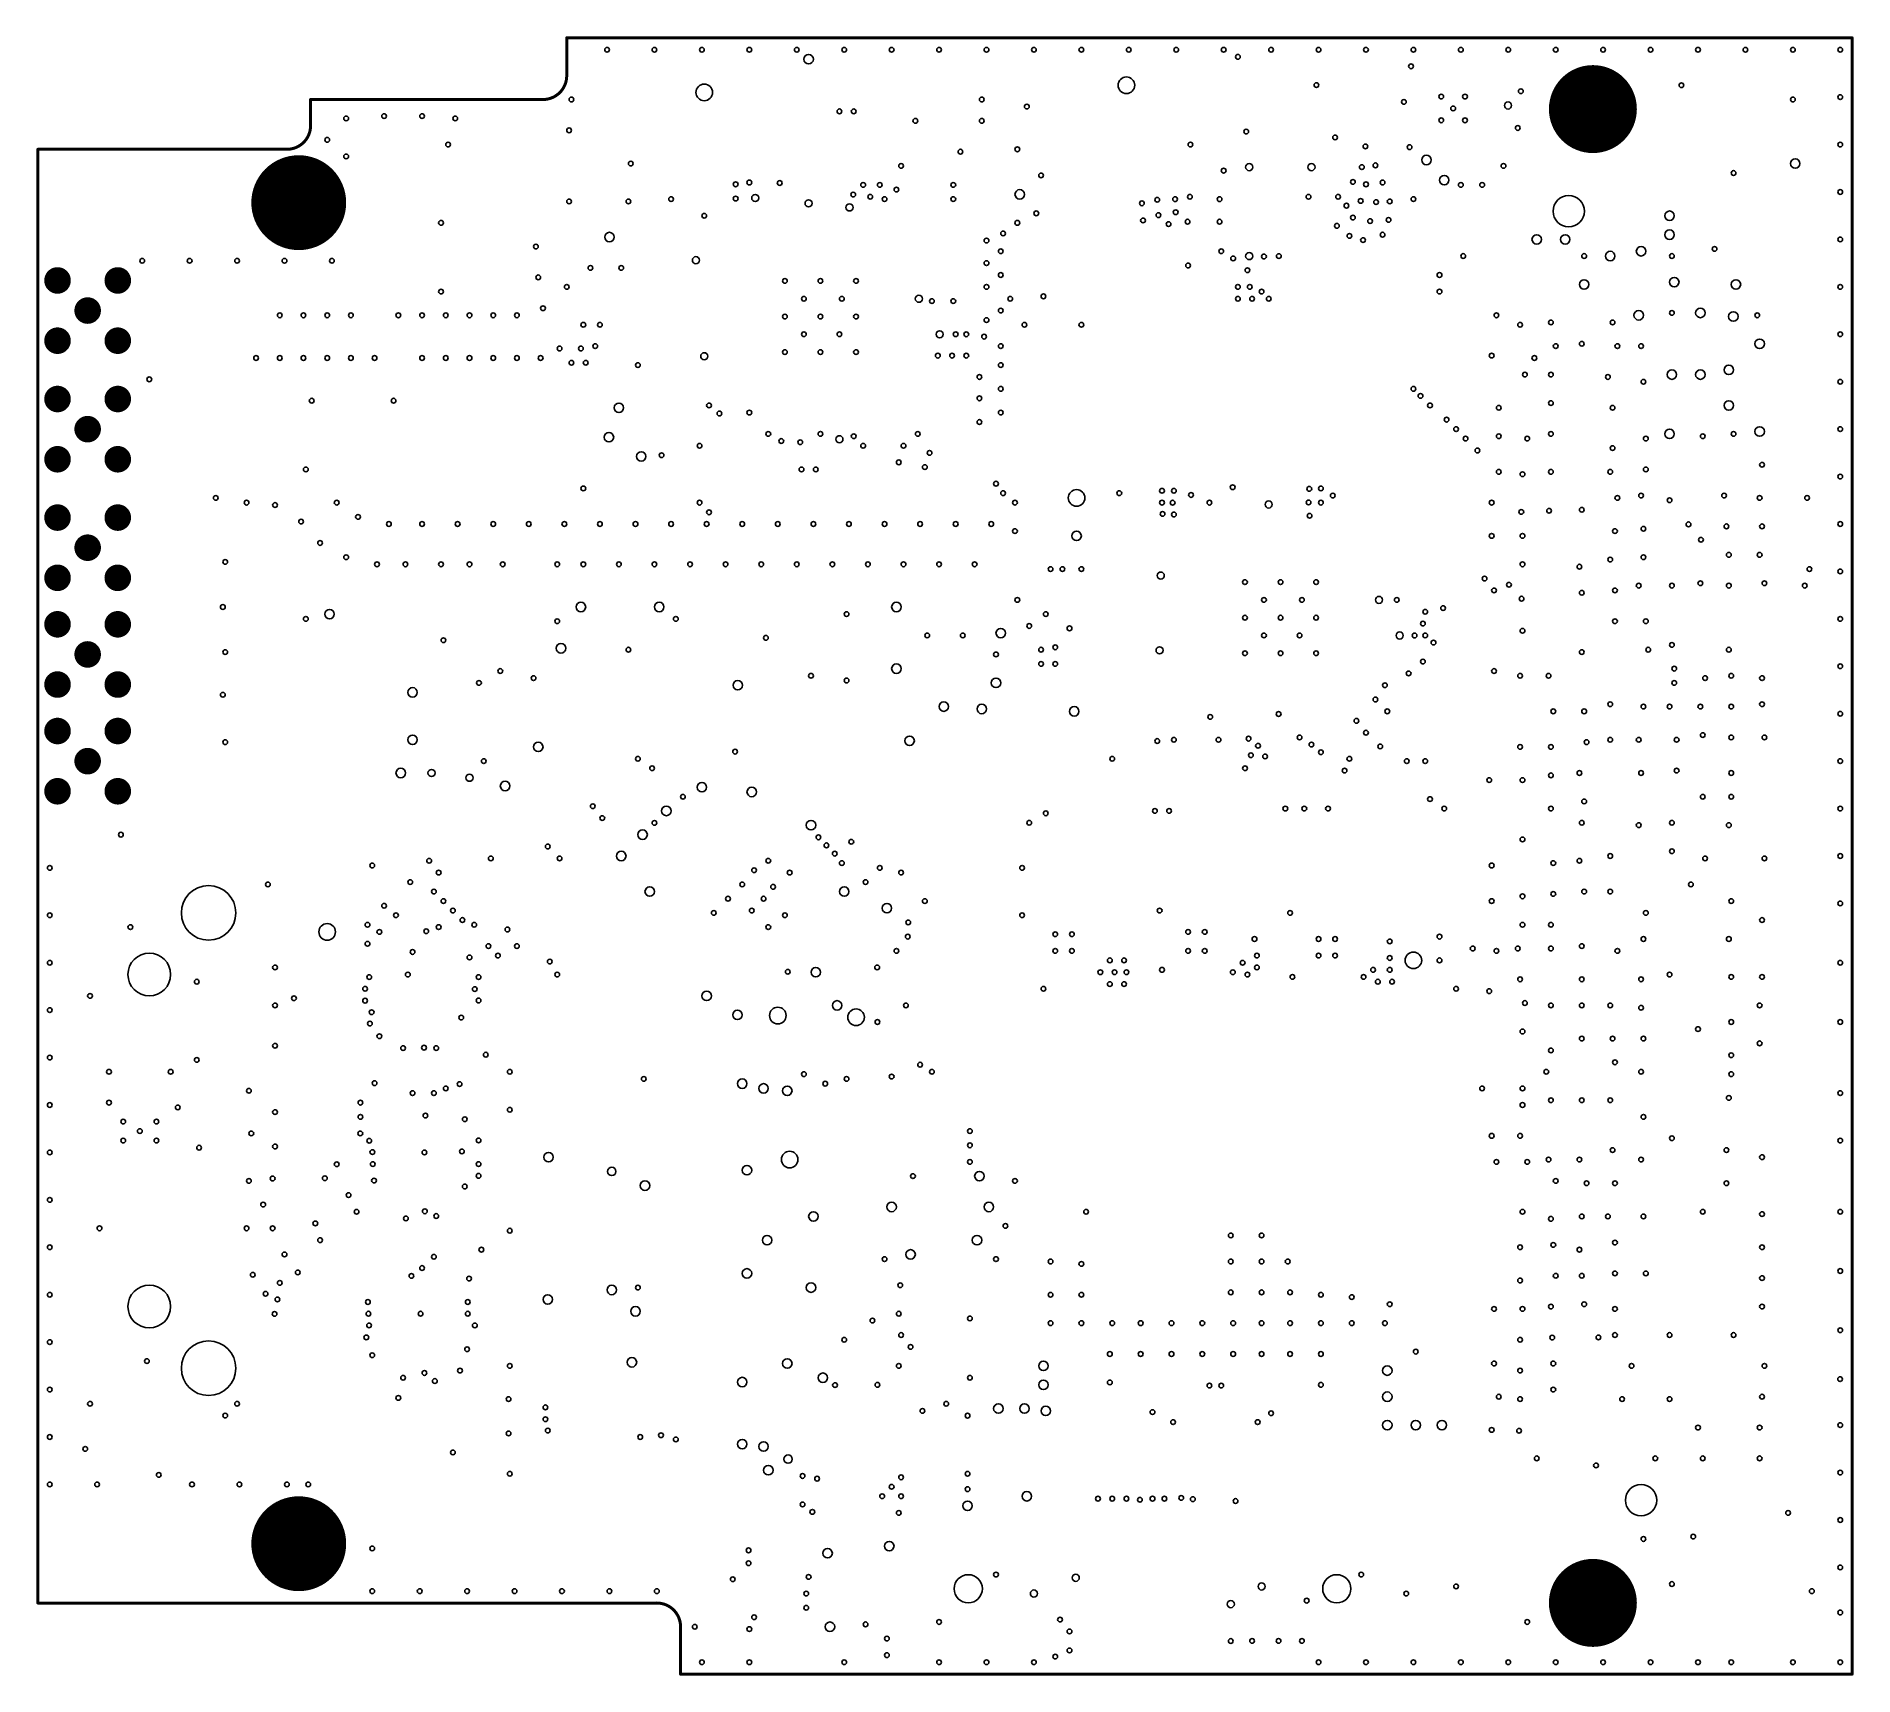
# Model space of a CAD drawing. Extents: x -65.7 to 11, y -3.1 to 66.1.
import ezdxf

# ---------------------------------------------------------------- set-up
doc = ezdxf.new("R2010")
doc.units = 0
for name, color, linetype in [('17', 110, 'CONTINUOUS'), ('20', 31, 'CONTINUOUS'), ('44', 253, 'CONTINUOUS')]:
    doc.layers.add(name, color=color, linetype=linetype)

# ---------------------------------------------------------------- blocks, each defined once
blk = doc.blocks.new('ROUNDP')
at = {"const_width": 0.5}
blk.add_lwpolyline([(0, -0.25, 1), (0, 0.25, 1), (0, -0.25)], format="xyb", dxfattribs=at)

msp = doc.modelspace()

# ---------------------------------------------------------------- linework, layer by layer
at = {"layer": '20'}
for points, const_width in [([(-43.3, 66.0318, 1), (-43.3, 65.9682)], 0.0635), ([(-43.2683, 66, 1), (-43.3318, 66)], 0.0635), ([(10.9318, 66, 1), (10.8682, 66)], 0.0635), ([(10.9, 65.9682, 1), (10.9, 66.0318)], 0.0635), ([(-44.3, 63.4, 0.4142), (-43.3, 64.4)], 0.127), ([(-43.2683, 64.4, 1), (-43.3318, 64.4)], 0.0635), ([(-43.3318, 64.4, 1), (-43.2683, 64.4)], 0.0635), ([(-54.0682, 63.4, 1), (-54.1318, 63.4)], 0.0635), ([(-54.1, 63.4318, 1), (-54.1, 63.3683)], 0.0635), ([(-44.3, 63.4318, 1), (-44.3, 63.3683)], 0.0635), ([(-44.3, 63.3683, 1), (-44.3, 63.4318)], 0.0635), ([(-55.1, 61.3, 0.4142), (-54.1, 62.3)], 0.127), ([(-54.0682, 62.3, 1), (-54.1318, 62.3)], 0.0635), ([(-54.1318, 62.3, 1), (-54.0682, 62.3)], 0.0635), ([(-65.5683, 61.3, 1), (-65.6318, 61.3)], 0.0635), ([(-65.6, 61.3318, 1), (-65.6, 61.2683)], 0.0635), ([(-55.1, 61.3318, 1), (-55.1, 61.2683)], 0.0635), ([(-55.1, 61.2683, 1), (-55.1, 61.3318)], 0.0635), ([(-65.6, 0.0318, 1), (-65.6, -0.0318)], 0.0635), ([(-65.6318, 0, 1), (-65.5683, 0)], 0.0635), ([(-38.5, -1, 0.4142), (-39.5, 0)], 0.127), ([(-39.5, 0.0318, 1), (-39.5, -0.0318)], 0.0635), ([(-39.5, -0.0318, 1), (-39.5, 0.0318)], 0.0635), ([(-38.4682, -1, 1), (-38.5318, -1)], 0.0635), ([(-38.5318, -1, 1), (-38.4682, -1)], 0.0635), ([(-38.5, -2.9682, 1), (-38.5, -3.0318)], 0.0635), ([(-38.5318, -3, 1), (-38.4682, -3)], 0.0635), ([(10.8682, -3, 1), (10.9318, -3)], 0.0635), ([(10.9, -3.0318, 1), (10.9, -2.9682)], 0.0635)]:
    msp.add_lwpolyline(points, format="xyb", dxfattribs=dict(at, const_width=const_width))
at = {"layer": '20', "const_width": 0.127}
for points in [[(10.9, 66), (-43.3, 66)], [(-43.3, 66), (-43.3, 64.4)], [(10.9, -3), (10.9, 66)], [(-44.3, 63.4), (-54.1, 63.4)], [(-54.1, 63.4), (-54.1, 62.3)], [(-55.1, 61.3), (-65.6, 61.3)], [(-65.6, 61.3), (-65.6, 0)], [(-65.6, 0), (-39.5, 0)], [(-38.5, -1), (-38.5, -3)], [(-38.5, -3), (10.9, -3)]]:
    msp.add_lwpolyline(points, dxfattribs=at)
at = {"layer": '20'}
for centre, radius in [((-1.05, 58.6907), 0.6604), ((-58.4, 29.1), 1.15), ((-60.9, 26.5), 0.9), ((-60.9, 12.5), 0.9), ((-58.4, 9.9), 1.15), ((2, 4.3347), 0.6604), ((-26.37, 0.6), 0.595), ((-10.83, 0.6), 0.595)]:
    msp.add_circle(centre, radius, dxfattribs=at)
at = {"layer": '44'}
for centre, radius in [((-41.6, 65.5), 0.1), ((-39.6, 65.5), 0.1), ((-37.6, 65.5), 0.1), ((-35.6, 65.5), 0.1), ((-33.6, 65.5), 0.1), ((-33.1, 65.1), 0.2), ((-31.6, 65.5), 0.1), ((-29.6, 65.5), 0.1), ((-27.6, 65.5), 0.1), ((-25.6, 65.5), 0.1), ((-23.6, 65.5), 0.1), ((-21.6, 65.5), 0.1), ((-19.6, 65.5), 0.1), ((-17.6, 65.5), 0.1), ((-15.6, 65.5), 0.1), ((-15, 65.2), 0.1), ((-13.6, 65.5), 0.1), ((-11.6, 65.5), 0.1), ((-9.6, 65.5), 0.1), ((-7.6, 65.5), 0.1), ((-5.6, 65.5), 0.1), ((-3.6, 65.5), 0.1), ((-1.6, 65.5), 0.1), ((0.4, 65.5), 0.1), ((2.4, 65.5), 0.1), ((4.4, 65.5), 0.1), ((6.4, 65.5), 0.1), ((8.4, 65.5), 0.1), ((10.4, 65.5), 0.1), ((-7.7, 64.8), 0.1), ((-37.5, 63.7), 0.35), ((-19.7, 64), 0.35), ((-11.6906, 64.0094), 0.1), ((-6.4237, 63.5232), 0.1), ((-5.4237, 63.5232), 0.1), ((-3.07, 63.75), 0.1), ((-0.032, 62.996), 1.3462), ((3.7, 64), 0.1), ((-43.1, 63.4), 0.1), ((-31.8, 62.9), 0.1), ((-31.2, 62.9), 0.1), ((-25.8, 63.4), 0.1), ((-23.9, 63.1), 0.1), ((-8, 63.3), 0.1), ((-5.9237, 63.0232), 0.1), ((-3.61, 63.1482), 0.15), ((8.4, 63.4), 0.1), ((10.4, 63.5), 0.1), ((-52.6, 62.6), 0.1), ((-51, 62.7), 0.1), ((-49.4, 62.7), 0.1), ((-48, 62.6), 0.1), ((-43.2, 62.1), 0.1), ((-28.6, 62.5), 0.1), ((-25.8, 62.5), 0.1), ((-14.6487, 62.0482), 0.1), ((-6.4237, 62.5232), 0.1), ((-5.4237, 62.5232), 0.1), ((-3.2, 62.2), 0.1), ((-53.4, 61.7), 0.1), ((-48.3, 61.5), 0.1), ((-24.3, 61.3), 0.1), ((-17, 61.5), 0.1), ((-10.9, 61.8), 0.1), ((-9.6237, 61.4232), 0.1), ((-7.76, 61.39), 0.1), ((10.4, 61.5), 0.1), ((-52.6, 61), 0.1), ((-40.6, 60.7), 0.1), ((-29.2, 60.6), 0.1), ((-26.7, 61.2), 0.1), ((-14.5237, 60.5482), 0.15), ((-11.8987, 60.5482), 0.15), ((-9.7737, 60.5482), 0.1), ((-9.1987, 60.6232), 0.1), ((-7.05, 60.8494), 0.2), ((-3.8, 60.6), 0.1), ((8.5, 60.7), 0.2), ((-54.6, 59.05), 1.35), ((-36.1768, 59.8237), 0.1), ((-35.6, 59.9), 0.1), ((-34.3205, 59.8795), 0.1), ((-30.8, 59.8), 0.1), ((-30.1, 59.8), 0.1), ((-27, 59.8), 0.1), ((-23.3, 60.2), 0.1), ((-15.6, 60.4), 0.1), ((-10.1487, 59.9232), 0.1), ((-9.5987, 59.8232), 0.1), ((-8.9, 59.9), 0.1), ((-6.3, 60), 0.2), ((-5.6, 59.8), 0.1), ((-4.7, 59.8), 0.1), ((5.9, 60.3), 0.1), ((-43.2, 59.1), 0.1), ((-40.7, 59.1), 0.1), ((-38.9, 59.2), 0.1), ((-36.1768, 59.2237), 0.1), ((-35.3518, 59.2487), 0.15), ((-33.1018, 59.0237), 0.15), ((-31.2188, 59.3927), 0.1), ((-30.5, 59.3), 0.1), ((-29.9, 59.2), 0.1), ((-29.4, 59.6), 0.1), ((-27, 59.2), 0.1), ((-24.2, 59.4), 0.2), ((-19.0487, 59.0232), 0.1), ((-18.3987, 59.1732), 0.1), ((-17.6487, 59.1982), 0.1), ((-17.0237, 59.2982), 0.1), ((-15.7737, 59.1982), 0.1), ((-12.0237, 59.2982), 0.1), ((-10.7737, 59.2982), 0.1), ((-10.4237, 58.9232), 0.1), ((-9.8237, 59.1232), 0.1), ((-9.1737, 59.0732), 0.1), ((-8.6, 59.1), 0.1), ((-7.6, 59.2), 0.1), ((10.4, 59.5), 0.1), ((-48.6, 58.2), 0.1), ((-37.5, 58.5), 0.1), ((-31.3768, 58.8487), 0.15), ((-24.3, 58.2), 0.1), ((-23.5, 58.6), 0.1), ((-19, 58.3), 0.1), ((-18.3487, 58.5232), 0.1), ((-17.9237, 58.1482), 0.1), ((-17.6237, 58.6482), 0.1), ((-17.1237, 58.2482), 0.1), ((-15.7737, 58.2482), 0.1), ((-10.1487, 58.4232), 0.1), ((-9.4237, 58.2732), 0.1), ((-8.6487, 58.3232), 0.1), ((3.2, 58.5), 0.2), ((-41.5, 57.6), 0.2), ((-25.6, 57.4524), 0.1), ((-24.9, 57.7523), 0.1), ((-10.8237, 58.0732), 0.1), ((-10.2987, 57.6482), 0.1), ((-9.7237, 57.4732), 0.1), ((-8.9, 57.7), 0.1), ((-2.4, 57.5), 0.2), ((-1.2, 57.5), 0.2), ((3.2, 57.7), 0.2), ((10.4, 57.5), 0.1), ((-44.6, 57.2), 0.1), ((-37.8518, 56.6237), 0.15), ((-25, 57), 0.1), ((-15.7, 57), 0.1), ((-15.2, 56.7), 0.1), ((-14.5237, 56.7982), 0.15), ((-13.9, 56.78), 0.1), ((-13.2737, 56.7982), 0.1), ((-5.5, 56.8), 0.1), ((-0.4, 56.8), 0.1), ((0.7, 56.8), 0.2), ((2, 57), 0.2), ((3.3, 56.8), 0.1), ((5.1, 57.1), 0.1), ((-64.77, 55.77), 0.4), ((-62.23, 55.77), 0.4), ((-61.2, 56.6), 0.1), ((-59.2, 56.6), 0.1), ((-57.2, 56.6), 0.1), ((-55.2, 56.6), 0.1), ((-53.2, 56.6), 0.1), ((-44.5, 55.9), 0.1), ((-42.3, 56.3), 0.1), ((-41, 56.3), 0.1), ((-25.6, 56.5), 0.1), ((-25, 56), 0.1), ((-17.1, 56.4), 0.1), ((-14.6, 56.2), 0.1), ((-6.5, 56), 0.1), ((-48.6, 55.3), 0.1), ((-43.3, 55.5), 0.1), ((-34.1018, 55.7487), 0.1), ((-32.6018, 55.7487), 0.1), ((-31.1018, 55.7487), 0.1), ((-25.6, 55.5), 0.1), ((-23.2, 55.1), 0.1), ((-15, 55.5), 0.1), ((-14.5, 55.5), 0.1), ((-14, 55.3), 0.1), ((-6.5, 55.3), 0.1), ((-0.4, 55.6), 0.2), ((3.4, 55.7), 0.2), ((6, 55.6), 0.2), ((10.4, 55.5), 0.1), ((-63.5, 54.5), 0.4), ((-44.3, 54.6), 0.1), ((-33.3, 55), 0.1), ((-31.7, 55), 0.1), ((-28.4518, 54.9987), 0.15), ((-27.9, 54.9), 0.1), ((-27, 54.9), 0.1), ((-25, 54.5), 0.1), ((-24.6, 55), 0.1), ((-15, 55), 0.1), ((-14.4, 55), 0.1), ((-13.7, 55), 0.1), ((1.9, 54.3), 0.2), ((3.3, 54.4), 0.1), ((4.5, 54.4), 0.2), ((5.89, 54.25), 0.2), ((-55.4, 54.3), 0.1), ((-54.4, 54.3), 0.1), ((-53.4, 54.3), 0.1), ((-52.4, 54.3), 0.1), ((-50.4, 54.3), 0.1), ((-49.4, 54.3), 0.1), ((-48.4, 54.3), 0.1), ((-47.4, 54.3), 0.1), ((-46.4, 54.3), 0.1), ((-45.4, 54.3), 0.1), ((-42.6, 53.9), 0.1), ((-41.9, 53.9), 0.1), ((-34.1018, 54.2487), 0.1), ((-32.6018, 54.2487), 0.1), ((-31.1018, 54.2487), 0.1), ((-27.5768, 53.4987), 0.15), ((-25.6, 54.1), 0.1), ((-24, 53.9), 0.1), ((-21.6, 53.9), 0.1), ((-4.1, 54.3), 0.1), ((-3.1, 53.9), 0.1), ((-1.8, 54), 0.1), ((0.8, 54), 0.1), ((6.9, 54.3), 0.1), ((-64.77, 53.23), 0.4), ((-62.23, 53.23), 0.4), ((-43.6, 52.9), 0.1), ((-42.7, 52.9), 0.1), ((-42.1, 53), 0.1), ((-33.3, 53.5), 0.1), ((-31.8, 53.5), 0.1), ((-26.9, 53.5), 0.1), ((-26.4518, 53.4987), 0.1), ((-25.7, 53.4), 0.1), ((-25, 53), 0.1), ((-1.6, 53), 0.1), ((-0.5, 53.1), 0.1), ((1, 53), 0.1), ((2, 53), 0.1), ((7, 53.1), 0.2), ((10.4, 53.5), 0.1), ((-56.4, 52.5), 0.1), ((-55.4, 52.5), 0.1), ((-54.4, 52.5), 0.1), ((-53.4, 52.5), 0.1), ((-52.4, 52.5), 0.1), ((-51.4, 52.5), 0.1), ((-49.4, 52.5), 0.1), ((-48.4, 52.5), 0.1), ((-47.4, 52.5), 0.1), ((-46.4, 52.5), 0.1), ((-45.4, 52.5), 0.1), ((-44.4, 52.5), 0.1), ((-43.1, 52.3), 0.1), ((-42.5, 52.3), 0.1), ((-40.3, 52.2), 0.1), ((-37.5018, 52.5737), 0.15), ((-34.1018, 52.7487), 0.1), ((-32.6018, 52.7487), 0.1), ((-31.1018, 52.7487), 0.1), ((-27.6518, 52.5987), 0.1), ((-27.0518, 52.5987), 0.1), ((-26.4518, 52.5987), 0.1), ((-25, 52.2), 0.1), ((-4.3, 52.6), 0.1), ((-2.5, 52.5), 0.1), ((5.7, 52), 0.2), ((-60.9, 51.6), 0.1), ((-25.9, 51.7), 0.1), ((-2.9, 51.8), 0.1), ((-1.8, 51.8), 0.1), ((0.6, 51.7), 0.1), ((2.1, 51.5), 0.1), ((3.3, 51.8), 0.2), ((4.5, 51.8), 0.2), ((10.4, 51.5), 0.1), ((-64.77, 50.77), 0.4), ((-62.23, 50.77), 0.4), ((-54.0532, 50.7), 0.1), ((-50.6, 50.7), 0.1), ((-41.1, 50.4), 0.2), ((-37.3, 50.5), 0.1), ((-25.9, 50.8), 0.1), ((-25, 51.2), 0.1), ((-7.6, 51.2), 0.1), ((-7.3, 50.9), 0.1), ((-6.9, 50.5), 0.1), ((-1.8, 50.6), 0.1), ((5.7, 50.5), 0.2), ((-63.5, 49.5), 0.4), ((-36.8596, 50.1596), 0.1), ((-35.6, 50.2), 0.1), ((-25.9, 49.8), 0.1), ((-25, 50.2), 0.1), ((-6.2, 49.9), 0.1), ((-4, 50.4), 0.1), ((0.8, 50.4), 0.1), ((-41.52, 49.16), 0.2), ((-34.8, 49.3), 0.1), ((-34.2518, 48.9987), 0.1), ((-33.4518, 48.9487), 0.1), ((-32.6018, 49.3007), 0.1), ((-31.8018, 49.0737), 0.15), ((-31.2, 49.2), 0.1), ((-28.5, 49.3), 0.1), ((-5.8, 49.5), 0.1), ((-5.4, 49.1), 0.1), ((-4, 49.2), 0.1), ((-2.8, 49.1), 0.1), ((-1.8, 49.3), 0.1), ((2.2, 49.1), 0.1), ((3.2, 49.3), 0.2), ((4.6, 49.2), 0.1), ((5.9, 49.3), 0.1), ((7, 49.4), 0.2), ((10.4, 49.5), 0.1), ((-64.77, 48.23), 0.4), ((-62.23, 48.23), 0.4), ((-40.16, 48.35), 0.2), ((-39.3, 48.4), 0.1), ((-37.7, 48.8), 0.1), ((-30.8, 48.8), 0.1), ((-29.1, 48.8), 0.1), ((-28, 48.5), 0.1), ((-4.9, 48.6), 0.1), ((0.8, 48.7), 0.1), ((-54.3, 47.8), 0.1), ((-33.4, 47.8), 0.1), ((-32.8, 47.8), 0.1), ((-29.3, 48.1), 0.1), ((-28.2, 47.9), 0.1), ((-4, 47.7), 0.1), ((-3, 47.6), 0.1), ((-1.8, 47.7), 0.1), ((0.7, 47.7), 0.1), ((2.2, 47.8), 0.1), ((7.1, 48), 0.1), ((10.4, 47.5), 0.1), ((-42.6, 47), 0.1), ((-25.2, 47.2), 0.1), ((-24.9, 46.8), 0.1), ((-21.8, 46.6), 0.35), ((-20, 46.8), 0.1), ((-18.2, 46.9), 0.1), ((-17.7, 46.9), 0.1), ((-16.9768, 46.7237), 0.1), ((-15.2205, 47.0518), 0.1), ((-11.9888, 46.9827), 0.1), ((-11.5, 47), 0.1), ((-11, 46.7), 0.1), ((2, 46.7), 0.1), ((5.5, 46.7), 0.1), ((-64.77, 45.77), 0.4), ((-62.23, 45.77), 0.4), ((-58.1, 46.6), 0.1), ((-56.8, 46.4), 0.1), ((-55.6, 46.3), 0.1), ((-53, 46.4), 0.1), ((-37.7, 46.4), 0.1), ((-37.3, 45.9932), 0.1), ((-24.4, 46.4), 0.1), ((-18.2, 46.4), 0.1), ((-18.1768, 45.9237), 0.1), ((-17.7518, 46.3987), 0.1), ((-17.7, 45.9), 0.1), ((-16.2, 46.4), 0.1), ((-13.7018, 46.3237), 0.15), ((-12.02, 46.41), 0.1), ((-11.5, 46.4), 0.1), ((-4.3, 46.4), 0.1), ((-3.05, 46.01), 0.1), ((-1.88, 46.06), 0.1), ((-0.5, 46.1), 0.1), ((1, 46.6), 0.1), ((3.2, 46.5), 0.1), ((7, 46.6), 0.1), ((9, 46.6), 0.1), ((-54.5, 45.6), 0.1), ((-52.1, 45.8), 0.1), ((-50.8, 45.5), 0.1), ((-49.4, 45.5), 0.1), ((-47.9, 45.5), 0.1), ((-46.4, 45.5), 0.1), ((-44.9, 45.5), 0.1), ((-43.4, 45.5), 0.1), ((-41.9, 45.5), 0.1), ((-40.4, 45.5), 0.1), ((-38.9, 45.5), 0.1), ((-37.4, 45.5), 0.1), ((-35.9, 45.5), 0.1), ((-34.4, 45.5), 0.1), ((-32.9, 45.5), 0.1), ((-31.4, 45.5), 0.1), ((-29.9, 45.5), 0.1), ((-28.4, 45.5), 0.1), ((-26.9, 45.5), 0.1), ((-25.4, 45.5), 0.1), ((-24.4, 45.2), 0.1), ((-11.9768, 45.8487), 0.1), ((0.9, 45.2), 0.1), ((2.1, 45.3), 0.1), ((4, 45.4843), 0.1), ((5.6, 45.4), 0.1), ((7.1, 45.4), 0.1), ((10.4, 45.5), 0.1), ((-63.5, 44.5), 0.4), ((-53.7, 44.7), 0.1), ((-21.8, 45), 0.2), ((-4.3, 45), 0.1), ((-3, 45), 0.1), ((4.5257, 44.8375), 0.1), ((-57.7, 43.9), 0.1), ((-52.6, 44.1), 0.1), ((-51.3, 43.8), 0.1), ((-50.1, 43.8), 0.1), ((-48.6, 43.8), 0.1), ((-47.4, 43.8), 0.1), ((-46, 43.8), 0.1), ((-43.7, 43.8), 0.1), ((-42.6, 43.8), 0.1), ((-41.1, 43.8), 0.1), ((-39.6, 43.8), 0.1), ((-38.1, 43.8), 0.1), ((-36.6, 43.8), 0.1), ((-35.1, 43.8), 0.1), ((-33.6, 43.8), 0.1), ((-32.1, 43.8), 0.1), ((-30.6, 43.8), 0.1), ((-29.1, 43.8), 0.1), ((-27.6, 43.8), 0.1), ((-26.1, 43.8), 0.1), ((-22.9, 43.6), 0.1), ((-22.4, 43.6), 0.1), ((-21.6, 43.6), 0.1), ((-3, 43.8), 0.1), ((-0.6, 43.7), 0.1), ((0.7, 44), 0.1), ((2.1, 44.1), 0.1), ((5.7, 44.2), 0.1), ((7, 44.2), 0.1), ((9.1, 43.6), 0.1), ((-64.77, 43.23), 0.4), ((-62.23, 43.23), 0.4), ((-18.2518, 43.3237), 0.15), ((-14.7018, 43.0487), 0.1), ((-13.2018, 43.0487), 0.1), ((-11.7018, 43.0487), 0.1), ((-4.6, 43.2), 0.1), ((-3.57, 42.94), 0.1), ((1.9, 42.9), 0.1), ((3.3, 42.9), 0.1), ((4.5, 43), 0.1), ((5.7, 42.9), 0.1), ((7.2, 43), 0.1), ((8.9, 42.9), 0.1), ((10.4, 43.5), 0.1), ((-42.7, 42), 0.2), ((-39.4, 42), 0.2), ((-29.4, 42), 0.2), ((-24.3, 42.3), 0.1), ((-13.9, 42.3), 0.1), ((-12.3, 42.3), 0.1), ((-9.0518, 42.2987), 0.15), ((-8.3, 42.3), 0.1), ((-4.2, 42.7), 0.1), ((-3.04, 42.35), 0.1), ((-0.5, 42.6), 0.1), ((0.9, 42.7), 0.1), ((-64.77, 41.27), 0.4), ((-62.23, 41.27), 0.4), ((-57.8, 42), 0.1), ((-54.3, 41.5), 0.1), ((-53.3, 41.7), 0.2), ((-43.7, 41.4), 0.1), ((-38.7, 41.5), 0.1), ((-31.5, 41.7), 0.1), ((-23.1, 41.7), 0.1), ((-14.7018, 41.5487), 0.1), ((-13.2018, 41.5487), 0.1), ((-11.7018, 41.5487), 0.1), ((-7.2, 41.3), 0.1), ((-7.1, 41.8), 0.1), ((-6.3462, 41.9538), 0.1), ((0.9, 41.4), 0.1), ((2.2, 41.4), 0.1), ((10.4, 41.5), 0.1), ((-48.5, 40.6), 0.1), ((-34.9, 40.7), 0.1), ((-28.1, 40.8), 0.1), ((-26.6, 40.8), 0.1), ((-25, 40.9), 0.2), ((-23.8, 41.2), 0.1), ((-22.1, 41.1), 0.1), ((-13.9, 40.8), 0.1), ((-12.4, 40.8), 0.1), ((-8.1768, 40.7987), 0.15), ((-7.5518, 40.7987), 0.1), ((-7.1, 40.8), 0.1), ((-3, 41), 0.1), ((-63.5, 40), 0.4), ((-57.7, 40.1), 0.1), ((-43.5415, 40.2585), 0.2), ((-40.7, 40.2), 0.1), ((-25.2, 40), 0.1), ((-23.3, 40.2), 0.1), ((-22.7, 40.3), 0.1), ((-18.3018, 40.1737), 0.15), ((-14.7018, 40.0487), 0.1), ((-13.2018, 40.0487), 0.1), ((-11.7018, 40.0487), 0.1), ((-6.7518, 40.4987), 0.1), ((-0.5, 40.1), 0.1), ((2.3, 40.2), 0.1), ((3.3, 40.4), 0.1), ((5.7, 40.2), 0.1), ((-64.77, 38.73), 0.4), ((-62.23, 38.73), 0.4), ((-46.1, 39.3), 0.1), ((-44.7, 39), 0.1), ((-33, 39.1), 0.1), ((-29.4, 39.4), 0.2), ((-23.3, 39.6), 0.1), ((-22.7, 39.6), 0.1), ((-7.8, 39.2), 0.1), ((-7.2, 39.7), 0.1), ((-4.2, 39.3), 0.1), ((-3.1, 39.1), 0.1), ((-1.9, 39.1), 0.1), ((3.4, 39.4), 0.1), ((4.7, 39), 0.1), ((5.8, 39.1), 0.1), ((7.1, 39), 0.1), ((10.4, 39.5), 0.1), ((-57.8, 38.3), 0.1), ((-49.8, 38.4), 0.2), ((-47, 38.8), 0.1), ((-36.0884, 38.7), 0.2), ((-31.5, 38.9), 0.1), ((-25.2, 38.8), 0.2), ((-8.8, 38.7), 0.1), ((3.4, 38.8), 0.1), ((-27.4, 37.8), 0.2), ((-25.8, 37.7), 0.2), ((-21.9, 37.6), 0.2), ((-13.2819, 37.4881), 0.1), ((-9.2, 38.1), 0.1), ((-8.7, 37.6), 0.1), ((-1.7, 37.6), 0.1), ((-0.4, 37.6), 0.1), ((0.7, 37.9), 0.1), ((2.1, 37.8), 0.1), ((3.2, 37.8), 0.1), ((4.5, 37.8), 0.1), ((5.8, 37.8), 0.1), ((7.1, 37.9), 0.1), ((10.4, 37.5), 0.1), ((-64.77, 36.77), 0.4), ((-62.23, 36.77), 0.4), ((-16.1667, 37.3667), 0.1), ((-10, 37.2), 0.1), ((-9.6, 36.7), 0.1), ((-57.7, 36.3), 0.1), ((-49.8, 36.4), 0.2), ((-44.5, 36.1), 0.2), ((-28.8415, 36.3585), 0.2), ((-18.4, 36.3482), 0.1), ((-17.7, 36.4), 0.1), ((-15.8185, 36.4008), 0.1), ((-14.5518, 36.4487), 0.1), ((-14.1518, 36.1487), 0.1), ((-12.4, 36.5), 0.1), ((-11.9, 36.2), 0.1), ((-9, 36.1193), 0.1), ((-3.1, 36.1), 0.1), ((-1.8, 36.1), 0.1), ((-0.3, 36.3), 0.1), ((0.7, 36.4), 0.1), ((1.9, 36.4), 0.1), ((3.5, 36.4), 0.1), ((4.6, 36.6), 0.1), ((5.8, 36.5), 0.1), ((7.2, 36.5), 0.1), ((-63.5, 35.5), 0.4), ((-46.8, 35.5), 0.1), ((-40.3, 35.6), 0.1), ((-39.7, 35.2), 0.1), ((-36.2, 35.9), 0.1), ((-20.3, 35.6), 0.1), ((-14.7, 35.2), 0.1), ((-14.4518, 35.7487), 0.1), ((-13.8518, 35.6987), 0.1), ((-11.5018, 35.8737), 0.1), ((-10.3, 35.6), 0.1), ((-7.88, 35.5), 0.1), ((-7.1, 35.5), 0.1), ((10.4, 35.5), 0.1), ((-64.77, 34.23), 0.4), ((-62.23, 34.23), 0.4), ((-50.3, 35), 0.2), ((-49, 35), 0.15), ((-47.4, 34.8), 0.15), ((-45.9, 34.452), 0.2), ((-37.6, 34.4), 0.2), ((-10.5, 35.1), 0.1), ((-4.4, 34.7), 0.1), ((-3, 34.7), 0.1), ((-1.8, 34.9), 0.1), ((-0.6, 35), 0.1), ((2, 35), 0.1), ((3.5, 35.1), 0.1), ((5.8, 35), 0.1), ((-38.4, 34), 0.1), ((-35.5, 34.2), 0.2), ((-6.9, 33.9), 0.1), ((-0.4, 33.8), 0.1), ((4.6, 34), 0.1), ((5.8, 34), 0.1), ((-42.2, 33.6), 0.1), ((-41.8, 33.1), 0.1), ((-39.6, 32.8968), 0.1), ((-39.1, 33.4), 0.2), ((-33, 32.8), 0.2), ((-23.8, 32.9), 0.1), ((-23.1, 33.3), 0.1), ((-18.5, 33.4), 0.1), ((-17.9, 33.4), 0.1), ((-13, 33.5), 0.1), ((-12.2, 33.5), 0.1), ((-11.2, 33.5), 0.1), ((-6.3, 33.5), 0.1), ((-1.8, 33.5), 0.1), ((-0.5, 32.9), 0.1), ((3.3, 32.9), 0.1), ((10.4, 33.5), 0.1), ((-62.1, 32.4), 0.1), ((-40.1, 32.4), 0.2), ((-32.6876, 32.2876), 0.1), ((-31.3, 32.1), 0.1), ((-3, 32.2), 0.1), ((1.9, 32.8), 0.1), ((5.7, 32.8), 0.1), ((-46.5, 31.4), 0.1), ((-44.1, 31.9), 0.1), ((-43.6, 31.4), 0.1), ((-41, 31.5), 0.2), ((-32.3486, 31.9486), 0.1), ((-32, 31.6), 0.1), ((0.7, 31.5), 0.1), ((3.3, 31.7), 0.1), ((4.7, 31.4), 0.1), ((7.2, 31.4), 0.1), ((10.4, 31.5), 0.1), ((-65.1, 31), 0.1), ((-51.5, 31.1), 0.1), ((-49.1, 31.3), 0.1), ((-48.7, 30.8), 0.1), ((-35.4, 30.9), 0.1), ((-34.8, 31.3), 0.1), ((-33.9, 30.8), 0.1), ((-31.7, 31.2), 0.1), ((-30.1, 31), 0.1), ((-29.2, 30.8), 0.1), ((-24.1, 31), 0.1), ((-4.3, 31.1), 0.1), ((-1.7, 31.2), 0.1), ((-0.6, 31.3), 0.1), ((-55.9, 30.3), 0.1), ((-49.9, 30.4), 0.1), ((-48.9, 30), 0.1), ((-39.8, 30), 0.2), ((-35.9, 30.3), 0.1), ((-34.6, 30.2), 0.1), ((-31.6, 30), 0.2), ((-30.7, 30.4), 0.1), ((-3, 29.8), 0.1), ((-1.7, 29.9), 0.1), ((-0.4, 30), 0.1), ((0.7, 30), 0.1), ((4.1, 30.3), 0.1), ((-51, 29.4), 0.1), ((-48.5, 29.6), 0.1), ((-48.1, 29.2), 0.1), ((-37.1, 29.1), 0.1), ((-36.5, 29.7), 0.1), ((-35.5, 29.2), 0.1), ((-35, 29.7), 0.1), ((-29.8, 29.3), 0.2), ((-28.2, 29.6), 0.1), ((-18.3, 29.2), 0.1), ((-12.8, 29.1), 0.1), ((-4.3, 29.6), 0.1), ((2.2, 29.1), 0.1), ((5.8, 29.6), 0.1), ((10.4, 29.5), 0.1), ((-65.1, 29), 0.1), ((-61.7, 28.5), 0.1), ((-53.4, 28.3), 0.35), ((-51.7, 28.6), 0.1), ((-51.2, 28.3), 0.1), ((-50.5, 29), 0.1), ((-49.2253, 28.3253), 0.1), ((-48.7, 28.5), 0.1), ((-47.7, 28.8), 0.1), ((-47.2, 28.6), 0.1), ((-45.8, 28.4), 0.1), ((-34.8, 28.5), 0.1), ((-34.1, 29), 0.1), ((-28.9, 28.7), 0.1), ((-24.1, 29), 0.1), ((-17.1, 28.3), 0.1), ((-16.4, 28.3), 0.1), ((-3, 28.6), 0.1), ((-1.8, 28.6), 0.1), ((7.1, 28.8), 0.1), ((-51.7, 27.8), 0.1), ((-46.6, 27.7), 0.1), ((-45.4, 27.7), 0.1), ((-29.4, 27.5), 0.1), ((-28.9182, 28.1), 0.1), ((-22.7, 28.2), 0.1), ((-22.7, 27.5), 0.1), ((-22, 28.2), 0.1), ((-22, 27.5), 0.1), ((-17.1, 27.5), 0.1), ((-16.4, 27.5), 0.1), ((-14.3, 28), 0.1), ((-11.6, 28), 0.1), ((-10.9, 28), 0.1), ((-8.6, 27.9), 0.1), ((-6.5, 28.1), 0.1), ((-5.1, 27.6), 0.1), ((-4.1, 27.5), 0.1), ((-3.2, 27.6), 0.1), ((-1.8, 27.6), 0.1), ((-0.5, 27.7), 0.1), ((1, 27.5), 0.1), ((2.1, 28), 0.1), ((5.7, 28), 0.1), ((-65.1, 27), 0.1), ((-55.6, 26.8), 0.1), ((-49.8, 27.4532), 0.1), ((-47.4, 27.2218), 0.1), ((-46.2, 27.3), 0.1), ((-44.0158, 27.05), 0.1), ((-30.2099, 26.8036), 0.1), ((-20.4, 27.1), 0.1), ((-19.8, 27.1), 0.1), ((-14.8, 27), 0.1), ((-14.2, 27.3), 0.1), ((-14.2, 26.8), 0.1), ((-11.6, 27.3), 0.1), ((-10.9, 27.3), 0.1), ((-8.6, 27.2), 0.1), ((-7.6, 27.1), 0.35), ((-6.5, 27.1), 0.1), ((10.4, 27), 0.1), ((-58.9, 26.2), 0.1), ((-51.6254, 26.3931), 0.1), ((-50, 26.5), 0.1), ((-47.0158, 26.3931), 0.1), ((-43.7, 26.5), 0.1), ((-33.9816, 26.6184), 0.1), ((-32.8, 26.6), 0.2), ((-20.8, 26.6), 0.1), ((-20.4, 26.1), 0.1), ((-20.2, 26.6), 0.1), ((-19.8, 26.1), 0.1), ((-19.7, 26.6), 0.1), ((-18.2, 26.7), 0.1), ((-15.2132, 26.6), 0.1), ((-14.6, 26.5), 0.1), ((-12.7, 26.4), 0.1), ((-9.7, 26.4), 0.1), ((-9.3, 26.7), 0.1), ((-9.1, 26.2), 0.1), ((-8.6, 26.7), 0.1), ((-8.5, 26.2), 0.1), ((-3.1, 26.3), 0.1), ((-0.5, 26.3), 0.1), ((2, 26.3), 0.1), ((3.2, 26.5), 0.1), ((5.8, 26.4), 0.1), ((7.1, 26.4), 0.1), ((-63.4, 25.6), 0.1), ((-55.6, 25.2), 0.1), ((-54.8, 25.5), 0.1), ((-51.8, 25.9), 0.1), ((-51.8, 25.4), 0.1), ((-47.1788, 25.8863), 0.1), ((-47.0158, 25.4069), 0.1), ((-37.4, 25.6), 0.2), ((-31.9, 25.2), 0.2), ((-29, 25.2), 0.1), ((-23.2, 25.9), 0.1), ((-5.8, 25.9), 0.1), ((-4.4, 25.8), 0.1), ((-2.9, 25.3), 0.1), ((-1.8, 25.2), 0.1), ((-0.5, 25.2), 0.1), ((0.7, 25.2), 0.1), ((7, 25.2), 0.1), ((-65.1, 25), 0.1), ((-51.6, 24.4343), 0.1), ((-51.5254, 24.9137), 0.1), ((-47.7468, 24.6881), 0.1), ((-36.1, 24.8), 0.2), ((-34.4, 24.7726), 0.35), ((-31.1, 24.7), 0.35), ((-30.2, 24.5), 0.1), ((2, 25.1), 0.1), ((5.8, 24.5), 0.1), ((10.4, 24.5), 0.1), ((-51.2, 23.9), 0.1), ((-3, 24.1), 0.1), ((-0.5, 23.8), 0.1), ((0.8, 23.8), 0.1), ((2.1, 23.8), 0.1), ((4.4, 24.2), 0.1), ((-65.1, 23), 0.1), ((-58.9, 22.9), 0.1), ((-55.6, 23.5), 0.1), ((-50.2, 23.4), 0.1), ((-49.3174, 23.4174), 0.1), ((-48.8, 23.4), 0.1), ((-46.7131, 23.1218), 0.1), ((-1.8, 23.3), 0.1), ((5.8, 23.1), 0.1), ((7, 23.6), 0.1), ((-62.6, 22.4), 0.1), ((-60, 22.4), 0.1), ((-45.7, 22.4), 0.1), ((-33.3, 22.3), 0.1), ((-29.6, 22.2), 0.1), ((-28.4, 22.7), 0.1), ((-27.9, 22.4), 0.1), ((-1.9961, 22.4039), 0.1), ((0.9, 22.8), 0.1), ((2, 22.4), 0.1), ((5.8, 22.3), 0.1), ((-56.7, 21.6), 0.1), ((-51.4036, 21.9206), 0.1), ((-49.8, 21.5), 0.1), ((-48.9, 21.5), 0.1), ((-48.4, 21.7), 0.1), ((-47.8174, 21.8826), 0.1), ((-40.05, 22.1), 0.1), ((-35.9, 21.9), 0.2), ((-35, 21.7), 0.2), ((-34, 21.6), 0.2), ((-32.4, 21.9), 0.1), ((-31.5, 22.1), 0.1), ((-4.7032, 21.7), 0.1), ((-3, 21.7), 0.1), ((10.4, 21.5), 0.1), ((-65.1, 21), 0.1), ((-62.6, 21.1), 0.1), ((-59.7, 20.9), 0.1), ((-55.6, 20.7), 0.1), ((-52, 21.1), 0.1), ((-45.7, 20.8), 0.1), ((-3, 21), 0.1), ((-1.8, 21.2), 0.1), ((-0.5, 21.2), 0.1), ((0.7, 21.2), 0.1), ((5.7, 21.3), 0.1), ((-62, 20.3), 0.1), ((-61.3, 19.9), 0.1), ((-60.6, 20.3), 0.1), ((-52, 20.5), 0.1), ((-49.2568, 20.5532), 0.1), ((-47.6, 20.4), 0.1), ((-26.3, 19.9), 0.1), ((2.1, 20.5), 0.1), ((-62, 19.5), 0.1), ((-60.6, 19.5), 0.1), ((-58.8, 19.2), 0.1), ((-56.6, 19.8), 0.1), ((-55.6, 19.25), 0.1), ((-52.0036, 19.8), 0.1), ((-51.6254, 19.4931), 0.1), ((-47.0158, 19.5069), 0.1), ((-26.3, 19.3), 0.1), ((-4.3, 19.7), 0.1), ((-3.1, 19.7), 0.1), ((0.8, 19.1), 0.1), ((3.3, 19.6), 0.1), ((5.6, 19.1), 0.1), ((10.4, 19.5), 0.1), ((-65.1, 19), 0.1), ((-53, 18.5), 0.1), ((-51.4951, 19.0137), 0.1), ((-51.4782, 18.5069), 0.1), ((-49.3, 19), 0.1), ((-47.7218, 19.0432), 0.1), ((-47.0158, 18.5069), 0.1), ((-44.0672, 18.8), 0.2), ((-35.7, 18.25), 0.2), ((-33.9, 18.7), 0.35), ((-26.3, 18.6), 0.1), ((-4.1, 18.6), 0.1), ((-2.8, 18.6), 0.1), ((-1.9, 18.7), 0.1), ((-0.6, 18.7), 0.1), ((2, 18.7), 0.1), ((7.1, 18.8), 0.1), ((-56.7, 17.8), 0.1), ((-55.7, 17.9), 0.1), ((-53.5, 17.9125), 0.1), ((-51.4254, 17.8137), 0.1), ((-47.6, 17.5639), 0.1), ((-47.0158, 18.0138), 0.1), ((-41.4, 18.2), 0.175), ((-40, 17.6), 0.2), ((-28.7, 18), 0.1), ((-25.9, 18), 0.2), ((-24.4, 17.8), 0.1), ((-1.6, 17.8), 0.1), ((-0.3, 17.7), 0.1), ((0.9, 17.7), 0.1), ((5.6, 17.7), 0.1), ((-65.1, 17), 0.1), ((-56.1, 16.8), 0.1), ((-52.5, 17.2), 0.1), ((-29.6, 16.7), 0.2), ((-25.5, 16.7), 0.2), ((-53.9, 16.0075), 0.1), ((-52.16, 16.5), 0.1), ((-50.0826, 16.2174), 0.1), ((-49.2826, 16.5174), 0.1), ((-48.8032, 16.3188), 0.1), ((-32.9, 16.3), 0.2), ((-21.4, 16.5), 0.1), ((-3, 16.5), 0.1), ((-1.8, 16.2), 0.1), ((-0.5, 16.3), 0.1), ((0.6, 16.3), 0.1), ((2.1, 16.3), 0.1), ((4.6, 16.5), 0.1), ((7.1, 16.4), 0.1), ((10.4, 16.5), 0.1), ((-63, 15.8), 0.1), ((-56.8, 15.8), 0.1), ((-55.7, 15.8), 0.1), ((-53.7, 15.3), 0.1), ((-45.7, 15.7), 0.1), ((-34.85, 15.3), 0.2), ((-26, 15.3), 0.2), ((-24.8, 15.9), 0.1), ((-15.3, 15.5), 0.1), ((-14, 15.5), 0.1), ((-65.1, 15), 0.1), ((-55.2, 14.7), 0.1), ((-48.9, 14.6), 0.1), ((-46.9, 14.9), 0.1), ((-29.9, 14.5), 0.1), ((-28.8, 14.7), 0.2), ((-25.2, 14.5), 0.1), ((-3.1, 15), 0.1), ((-1.7, 15.1), 0.1), ((-0.6, 14.9), 0.1), ((0.9, 15.2), 0.1), ((7.1, 15), 0.1), ((-56.54, 13.84), 0.1), ((-54.6418, 13.9382), 0.1), ((-49.8499, 13.7925), 0.1), ((-49.4, 14.1254), 0.1), ((-35.7, 13.9), 0.2), ((-22.9, 14.4), 0.1), ((-21.6, 14.3), 0.1), ((-15.3, 14.4), 0.1), ((-14, 14.4), 0.1), ((-12.9, 14.4), 0.1), ((-1.6, 13.8), 0.1), ((-0.5, 13.8), 0.1), ((0.9, 13.9), 0.1), ((2.2, 13.9), 0.1), ((7.1, 13.7), 0.1), ((10.4, 14), 0.1), ((-65.1, 13), 0.1), ((-56, 13.0412), 0.1), ((-55.4, 13.5), 0.1), ((-47.4174, 13.6826), 0.1), ((-41.4, 13.2), 0.2), ((-40.3, 13.3), 0.1), ((-33, 13.3), 0.2), ((-29.2356, 13.4), 0.1), ((-22.9, 13), 0.1), ((-21.6, 13), 0.1), ((-15.3, 13.1), 0.1), ((-14, 13.1), 0.1), ((-12.8, 13.1), 0.1), ((-11.5, 13), 0.1), ((-3.1, 13.6), 0.1), ((-55.62, 12.19), 0.1), ((-55.5, 12.8), 0.1), ((-51.6842, 12.6931), 0.1), ((-51.6618, 12.2), 0.1), ((-49.4618, 12.2), 0.1), ((-47.4746, 12.6931), 0.1), ((-47.4746, 12.2), 0.1), ((-44.1, 12.8), 0.2), ((-40.4, 12.3), 0.2), ((-29.3, 12.2), 0.1), ((-10.2, 12.9), 0.1), ((-8.6, 12.6), 0.1), ((-4.2, 12.4), 0.1), ((-3, 12.4), 0.1), ((-1.8, 12.5), 0.1), ((-0.4, 12.6), 0.1), ((0.9, 12.4), 0.1), ((7.1, 12.5), 0.1), ((-51.6354, 11.7069), 0.1), ((-47.1746, 11.7069), 0.1), ((-30.4096, 11.9096), 0.1), ((-26.3, 12), 0.1), ((-22.9, 11.8), 0.1), ((-21.6, 11.8), 0.1), ((-20.3, 11.8), 0.1), ((-19.1, 11.8), 0.1), ((-17.8, 11.8), 0.1), ((-16.5, 11.8), 0.1), ((-15.2, 11.8), 0.1), ((-14, 11.8), 0.1), ((-12.8, 11.8), 0.1), ((-11.5, 11.8), 0.1), ((-10.2, 11.8), 0.1), ((-8.8, 11.8), 0.1), ((10.4, 11.5), 0.1), ((-65.1, 11), 0.1), ((-51.75, 11.2), 0.1), ((-47.5, 10.7), 0.1), ((-31.6, 11.1), 0.1), ((-29.2, 11.3), 0.1), ((-28.8, 10.8), 0.1), ((-3.1, 11.1), 0.1), ((-1.745, 11.195), 0.1), ((0.2, 11.2), 0.1), ((0.9, 11.3), 0.1), ((3.2, 11.3), 0.1), ((5.9, 11.3), 0.1), ((-61, 10.2), 0.1), ((-51.5, 10.45), 0.1), ((-45.7, 10), 0.1), ((-40.55, 10.15), 0.2), ((-34, 10.1), 0.2), ((-29.3, 10), 0.1), ((-23.2, 10), 0.2), ((-20.4, 10.5), 0.1), ((-19.1, 10.5), 0.1), ((-17.8, 10.5), 0.1), ((-16.5, 10.5), 0.1), ((-15.2, 10.5), 0.1), ((-14, 10.5), 0.1), ((-12.8, 10.5), 0.1), ((-11.5, 10.5), 0.1), ((-8.7, 9.8), 0.2), ((-7.5, 10.6), 0.1), ((-4.2, 10.1), 0.1), ((-1.7, 10.1), 0.1), ((1.6, 10), 0.1), ((7.2, 10), 0.1), ((-50.2, 9.5), 0.1), ((-49.3, 9.7), 0.1), ((-48.861, 9.361), 0.1), ((-47.8, 9.8), 0.1), ((-35.9, 9.3172), 0.2), ((-32.5, 9.5), 0.2), ((-31.9876, 9.1876), 0.1), ((-30.2, 9.2), 0.1), ((-26.3, 9.5), 0.1), ((-23.2, 9.2), 0.2), ((-20.4, 9.3), 0.1), ((-16.2, 9.1666), 0.1), ((-15.7, 9.1666), 0.1), ((-11.5, 9.2), 0.1), ((-3.1, 9.8), 0.1), ((10.39, 9.44), 0.1), ((-65.1, 9), 0.1), ((-63.4, 8.4), 0.1), ((-57.2, 8.4), 0.1), ((-50.4, 8.65), 0.1), ((-45.75, 8.6), 0.1), ((-27.3, 8.4), 0.1), ((-8.7, 8.7), 0.2), ((-4, 8.7), 0.1), ((-3.1, 8.6), 0.1), ((-1.7, 9), 0.1), ((1.2, 8.6), 0.1), ((3.2, 8.6), 0.1), ((7.1, 8.7), 0.1), ((-57.7, 7.9032), 0.1), ((-44.2, 8.25), 0.1), ((-44.2, 7.75), 0.1), ((-28.3, 8.1), 0.1), ((-26.4, 7.9), 0.1), ((-25.1, 8.2), 0.2), ((-24, 8.2), 0.2), ((-23.1, 8.1), 0.2), ((-18.6, 8.05), 0.1), ((-17.7334, 7.6266), 0.1), ((-14.1666, 7.6266), 0.1), ((-13.6, 8), 0.1), ((-8.7, 7.5), 0.2), ((-7.5, 7.5), 0.2), ((-6.4, 7.5), 0.2), ((-65.1, 7), 0.1), ((-45.75, 7.15), 0.1), ((-44.1, 7.2706), 0.1), ((-40.2, 7), 0.1), ((-39.325, 7.075), 0.1), ((-38.7, 6.9), 0.1), ((-35.9, 6.7), 0.2), ((-4.3, 7.3), 0.1), ((-3.145, 7.265), 0.1), ((4.4, 7.4), 0.1), ((7, 7.4), 0.1), ((10.4, 7.5), 0.1), ((-63.6, 6.5), 0.1), ((-48.1, 6.35), 0.1), ((-35, 6.6), 0.2), ((-33.9666, 6.0666), 0.175), ((-2.4, 6.1), 0.1), ((2.6, 6.1), 0.1), ((4.6, 6.1), 0.1), ((7, 6.1), 0.1), ((-60.5, 5.4), 0.1), ((-45.7, 5.45), 0.1), ((-34.8, 5.6), 0.2), ((-33.3564, 5.3564), 0.1), ((-29.2, 5.3), 0.1), ((-26.4, 5.4515), 0.1), ((0.1, 5.8), 0.1), ((10.4, 5.5), 0.1), ((-65.1, 5), 0.1), ((-63.1, 5), 0.1), ((-59.1, 5), 0.1), ((-57.1, 5), 0.1), ((-55.1, 5), 0.1), ((-54.2, 5), 0.1), ((-32.7436, 5.2436), 0.1), ((-30, 4.5), 0.1), ((-29.6, 4.9), 0.1), ((-29.2, 4.5), 0.1), ((-26.4, 4.8), 0.1), ((-23.9, 4.5), 0.2), ((-54.6, 2.5), 1.35), ((-33.3564, 4.1564), 0.1), ((-32.9436, 3.8436), 0.1), ((-29.3, 3.8), 0.1), ((-26.4, 4.1), 0.2), ((-20.9, 4.4), 0.1), ((-20.3, 4.4), 0.1), ((-19.7, 4.4), 0.1), ((-19.131, 4.3524), 0.1), ((-18.6, 4.4), 0.1), ((-18.1, 4.4), 0.1), ((-17.39, 4.4306), 0.1), ((-16.9, 4.3794), 0.1), ((-15.1, 4.3), 0.1), ((8.2, 3.8), 0.1), ((10.4, 3.5), 0.1), ((-51.5, 2.3), 0.1), ((-35.6336, 2.2212), 0.1), ((-32.3, 2.1), 0.2), ((-29.7, 2.4), 0.2), ((2.1, 2.7), 0.1), ((4.2, 2.8), 0.1), ((-35.6336, 1.6788), 0.1), ((10.4, 1.5), 0.1), ((-36.3, 1), 0.1), ((-33.1, 1.1), 0.1), ((-25.2, 1.2), 0.1), ((-21.8373, 1.0628), 0.15), ((-14, 0.6968), 0.15), ((-9.8, 1.2), 0.1), ((-5.8, 0.7), 0.1), ((-0.032, 0.004), 1.3462), ((3.3, 0.8), 0.1), ((-51.5, 0.5), 0.1), ((-49.5, 0.5), 0.1), ((-47.5, 0.5), 0.1), ((-45.5, 0.5), 0.1), ((-43.5, 0.5), 0.1), ((-41.5, 0.5), 0.1), ((-39.5, 0.5), 0.1), ((-33.2, 0.4), 0.1), ((-23.6, 0.4), 0.15), ((-15.3, -0.0468), 0.15), ((-12.1, 0.1), 0.1), ((-7.9, 0.4), 0.1), ((9.2, 0.5), 0.1), ((-35.4, -0.6), 0.1), ((-33.2, -0.2), 0.1), ((-27.6, -0.8), 0.1), ((-22.5, -0.7), 0.1), ((-2.8, -0.8), 0.1), ((10.4, -0.4), 0.1), ((-37.9, -1), 0.1), ((-35.6, -1.1), 0.1), ((-32.2, -1), 0.2), ((-30.7, -0.9), 0.1), ((-29.8, -1.5), 0.1), ((-22.1, -1.2), 0.1), ((-15.3, -1.6032), 0.1), ((-14.4, -1.6), 0.1), ((-13.2868, -1.6), 0.1), ((-12.3, -1.6), 0.1), ((-29.8, -2.2), 0.1), ((-22.7, -2.2603), 0.1), ((-22.1, -2), 0.1), ((-37.6, -2.5), 0.1), ((-35.6, -2.5), 0.1), ((-31.6, -2.5), 0.1), ((-27.6, -2.5), 0.1), ((-25.6, -2.5), 0.1), ((-23.6, -2.5), 0.1), ((-11.6, -2.5), 0.1), ((-9.6, -2.5), 0.1), ((-7.6, -2.5), 0.1), ((-5.6, -2.5), 0.1), ((-3.6, -2.5), 0.1), ((-1.6, -2.5), 0.1), ((0.4, -2.5), 0.1), ((2.4, -2.5), 0.1), ((4.4, -2.5), 0.1), ((5.8, -2.5), 0.1), ((8.4, -2.5), 0.1), ((10.4, -2.5), 0.1)]:
    msp.add_circle(centre, radius, dxfattribs=at)

# ---------------------------------------------------------------- block references
at = {"layer": '17'}
for p, xscale, yscale, rotation in [((-0.032, 62.996), 3.7084, 3.7084, 270), ((-0.032, 62.996), 3.7084, 3.7084, 270), ((-54.6, 59.05), 4, 4, 180), ((-54.6, 59.05), 4, 4, 180), ((-64.77, 55.77), 1.12, 1.12, 90), ((-64.77, 55.77), 1.12, 1.12, 90), ((-62.23, 55.77), 1.12, 1.12, 90), ((-62.23, 55.77), 1.12, 1.12, 90), ((-63.5, 54.5), 1.12, 1.12, 90), ((-63.5, 54.5), 1.12, 1.12, 90), ((-64.77, 53.23), 1.12, 1.12, 90), ((-64.77, 53.23), 1.12, 1.12, 90), ((-62.23, 53.23), 1.12, 1.12, 90), ((-62.23, 53.23), 1.12, 1.12, 90), ((-64.77, 50.77), 1.12, 1.12, 90), ((-64.77, 50.77), 1.12, 1.12, 90), ((-62.23, 50.77), 1.12, 1.12, 90), ((-62.23, 50.77), 1.12, 1.12, 90), ((-63.5, 49.5), 1.12, 1.12, 90), ((-63.5, 49.5), 1.12, 1.12, 90), ((-64.77, 48.23), 1.12, 1.12, 90), ((-64.77, 48.23), 1.12, 1.12, 90), ((-62.23, 48.23), 1.12, 1.12, 90), ((-62.23, 48.23), 1.12, 1.12, 90), ((-64.77, 45.77), 1.12, 1.12, 90), ((-64.77, 45.77), 1.12, 1.12, 90), ((-62.23, 45.77), 1.12, 1.12, 90), ((-62.23, 45.77), 1.12, 1.12, 90), ((-63.5, 44.5), 1.12, 1.12, 90), ((-63.5, 44.5), 1.12, 1.12, 90), ((-64.77, 43.23), 1.12, 1.12, 90), ((-64.77, 43.23), 1.12, 1.12, 90), ((-62.23, 43.23), 1.12, 1.12, 90), ((-62.23, 43.23), 1.12, 1.12, 90), ((-64.77, 41.27), 1.12, 1.12, 90), ((-64.77, 41.27), 1.12, 1.12, 90), ((-62.23, 41.27), 1.12, 1.12, 90), ((-62.23, 41.27), 1.12, 1.12, 90), ((-63.5, 40), 1.12, 1.12, 90), ((-63.5, 40), 1.12, 1.12, 90), ((-64.77, 38.73), 1.12, 1.12, 90), ((-64.77, 38.73), 1.12, 1.12, 90), ((-62.23, 38.73), 1.12, 1.12, 90), ((-62.23, 38.73), 1.12, 1.12, 90), ((-64.77, 36.77), 1.12, 1.12, 90), ((-64.77, 36.77), 1.12, 1.12, 90), ((-62.23, 36.77), 1.12, 1.12, 90), ((-62.23, 36.77), 1.12, 1.12, 90), ((-63.5, 35.5), 1.12, 1.12, 90), ((-63.5, 35.5), 1.12, 1.12, 90), ((-64.77, 34.23), 1.12, 1.12, 90), ((-64.77, 34.23), 1.12, 1.12, 90), ((-62.23, 34.23), 1.12, 1.12, 90), ((-62.23, 34.23), 1.12, 1.12, 90), ((-54.6, 2.5), 4, 4, 180), ((-54.6, 2.5), 4, 4, 180), ((-0.032, 0.004), 3.7084, 3.7084, 270), ((-0.032, 0.004), 3.7084, 3.7084, 270)]:
    msp.add_blockref('ROUNDP', p, dxfattribs=dict(at, xscale=xscale, yscale=yscale, rotation=rotation))

doc.saveas('drawing.dxf')
